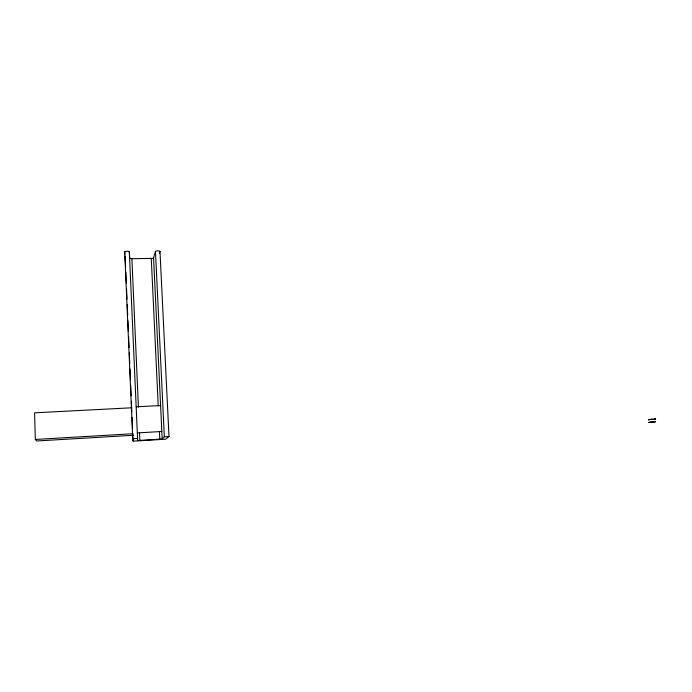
<?xml version="1.0" encoding="UTF-8"?>
<svg xmlns="http://www.w3.org/2000/svg" width="692" height="692" viewBox="0 0 692 692"><rect width="100%" height="100%" fill="white"/><g stroke="black" fill="none" stroke-linecap="round" stroke-linejoin="round"><path stroke-width="1.04" d="M153.572 257.848L155.466 251.473A2.275 0.588 -1.5 0 1 157.906 250.876A2.275 0.588 -1.5 0 1 159.99 251.456L168.995 436.548L165.57 439.204L134.205 441.124L133.106 441.063L132.726 438.719L124.724 251.897A2.301 0.588 -1 0 1 126.982 251.257A2.301 0.588 -1 0 1 129.326 251.802L129.698 258.185A2.24 0.562 -1.2 0 0 131.895 258.696L151.271 258.419A2.223 0.562 -1.5 0 0 153.572 257.848L162.188 438.944L138.314 440.501L137.673 440.441L137.379 438.382L132.726 438.719M169.004 436.522L164.393 436.79L162.188 438.944M159.402 253.315L159.99 251.456M164.341 436.816L155.466 251.473M648.672 422.492L651.674 421.973M655.601 421.748L652.487 422.284M653.94 419.387L655.592 419.049L655.039 419.075M651.423 422.008L648.672 422.509M650.731 419.395L651.527 419.309M651.094 419.361L648.369 419.88L648.984 419.845M650.999 419.352L652.141 419.24M651.829 421.938L655.376 421.722M652.435 422.276L649.174 422.501M652.011 419.265L655.402 419.041L654.952 419.084M137.327 432.924L161.833 431.488M131.705 407.787L34.6 412.83L35.327 439.455L132.864 433.746M133.651 435.259L36.685 440.977L35.327 439.455M136.186 406.818L160.596 405.555M133.08 441.046L132.76 433.521M137.647 440.415L129.326 251.802M124.724 251.897L124.88 254.033M125.044 256.161L125.607 266.887M151.271 258.419L158.226 405.884M159.445 431.721L159.8 439.256M131.895 258.696L138.426 407.112M139.559 432.924L139.896 440.458M125.84 272.267L126.299 283.019M126.532 288.391L126.991 299.143M127.224 304.515L127.683 315.267M127.916 320.647L128.375 331.39M128.608 336.77L129.067 347.522M129.3 352.894L129.759 363.646M129.992 369.018L130.451 379.77M130.684 385.141L131.143 395.893M131.376 401.273L131.835 412.017M132.068 417.397L132.527 428.149M125.589 259.63A2.24 0.554 -1.1 0 1 125.287 259.37"/></g></svg>
